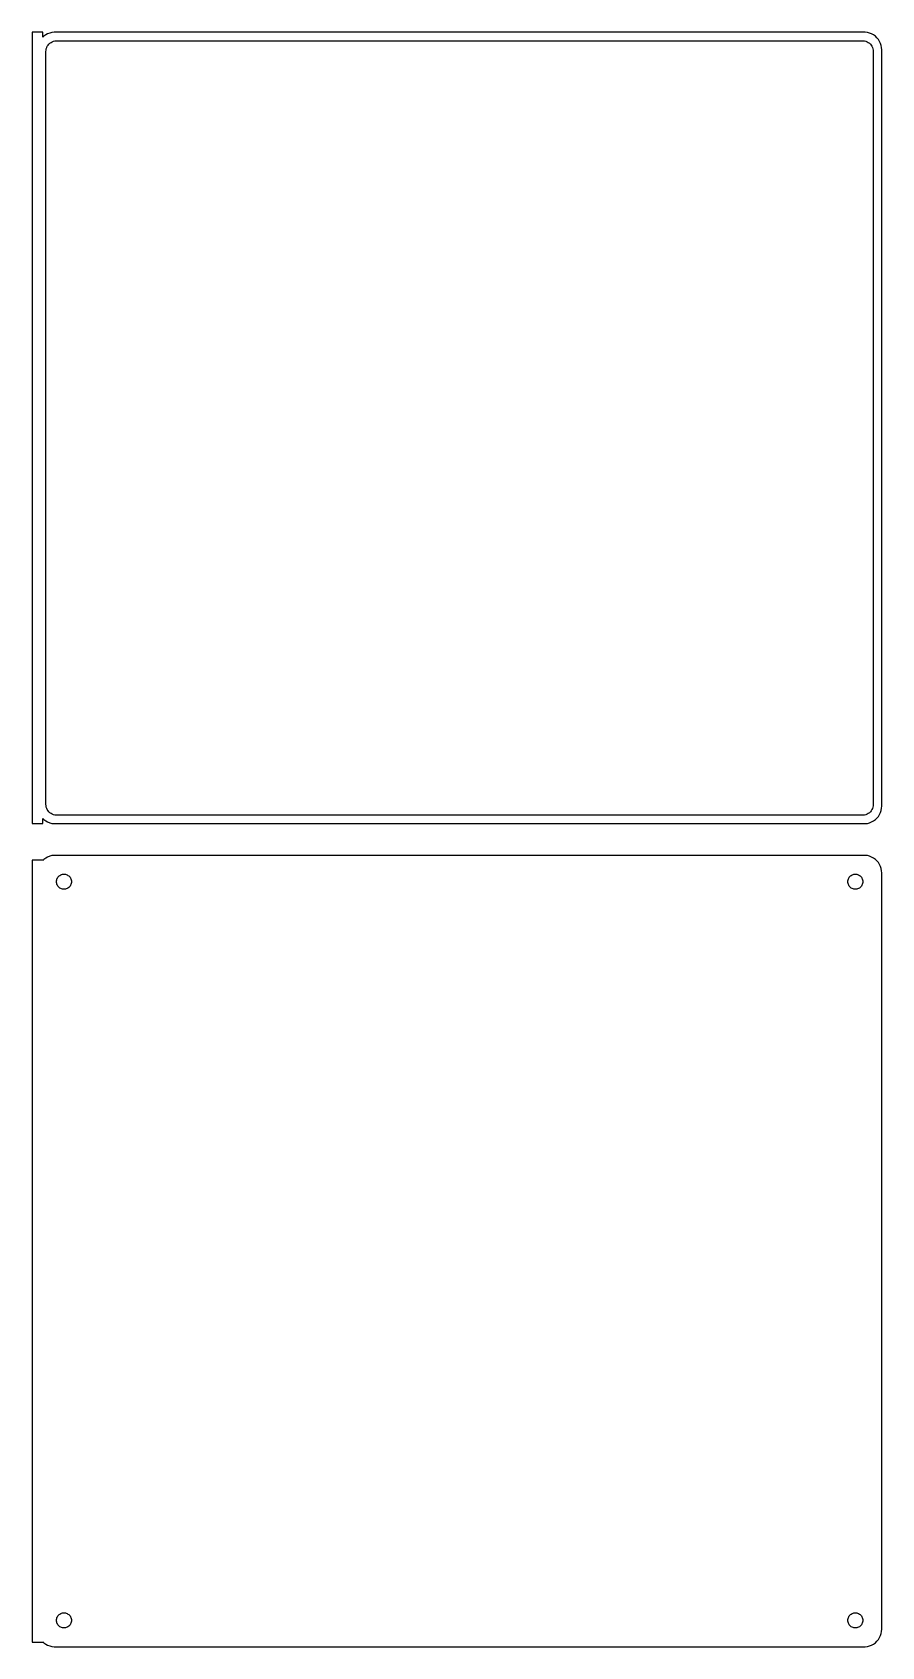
# Model space of a CAD drawing. Header units: metres. Extents: x -122 to 120, y 356 to 814.
import ezdxf

# ---------------------------------------------------------------- set-up
doc = ezdxf.new("R2010")
doc.units = ezdxf.units.M

msp = doc.modelspace()

# ---------------------------------------------------------------- linework, layer by layer
for p, q in [((-118.5, 814.479), (-121.5, 814.479)), ((-121.5, 814.479), (-121.5, 589.521)), ((-118.5, 813.059), (-118.5, 814.479)), ((-118.187, 813.353), (-118.5, 813.059)), ((-117.679, 813.722), (-118.187, 813.353)), ((-117.129, 814.024), (-117.679, 813.722)), ((-116.545, 814.255), (-117.129, 814.024)), ((-115.937, 814.411), (-116.545, 814.255)), ((-115.314, 814.49), (-115.937, 814.411)), ((115.314, 814.49), (-115.314, 814.49)), ((115.937, 814.411), (115.314, 814.49)), ((116.545, 814.255), (115.937, 814.411)), ((117.129, 814.024), (116.545, 814.255)), ((117.679, 813.722), (117.129, 814.024)), ((118.187, 813.353), (117.679, 813.722)), ((118.645, 812.923), (118.187, 813.353)), ((119.045, 812.439), (118.645, 812.923)), ((119.382, 811.909), (119.045, 812.439)), ((-117.613, 809), (-117.588, 809.39)), ((-117.613, 595), (-117.613, 809)), ((-117.588, 809.39), (-117.515, 809.774)), ((-117.515, 809.774), (-117.394, 810.146)), ((-117.394, 810.146), (-117.228, 810.5)), ((-117.228, 810.5), (-117.018, 810.83)), ((-117.018, 810.83), (-116.769, 811.131)), ((-116.769, 811.131), (-116.484, 811.399)), ((-116.484, 811.399), (-116.168, 811.628)), ((-116.168, 811.628), (-115.825, 811.817)), ((-115.825, 811.817), (-115.462, 811.961)), ((-115.462, 811.961), (-115.083, 812.058)), ((-115.083, 812.058), (-114.695, 812.107)), ((-114.695, 812.107), (114.695, 812.107)), ((114.695, 812.107), (115.083, 812.058)), ((115.083, 812.058), (115.462, 811.961)), ((115.462, 811.961), (115.825, 811.817)), ((115.825, 811.817), (116.168, 811.628)), ((116.168, 811.628), (116.484, 811.399)), ((116.484, 811.399), (116.769, 811.131)), ((116.769, 811.131), (117.018, 810.83)), ((117.018, 810.83), (117.228, 810.5)), ((117.228, 810.5), (117.394, 810.146)), ((117.394, 810.146), (117.515, 809.774)), ((117.515, 809.774), (117.588, 809.39)), ((117.588, 809.39), (117.613, 809)), ((117.613, 809), (117.613, 595)), ((119.649, 811.341), (119.382, 811.909)), ((119.843, 810.743), (119.649, 811.341)), ((119.961, 810.127), (119.843, 810.743)), ((120, 809.5), (119.961, 810.127)), ((120, 594.5), (120, 809.5)), ((-117.588, 594.61), (-117.613, 595)), ((-117.515, 594.226), (-117.588, 594.61)), ((-117.394, 593.854), (-117.515, 594.226)), ((-117.228, 593.5), (-117.394, 593.854)), ((-117.018, 593.17), (-117.228, 593.5)), ((-116.769, 592.869), (-117.018, 593.17)), ((-116.484, 592.601), (-116.769, 592.869)), ((-116.168, 592.372), (-116.484, 592.601)), ((-115.825, 592.183), (-116.168, 592.372)), ((-115.462, 592.039), (-115.825, 592.183)), ((115.825, 592.183), (115.462, 592.039)), ((116.168, 592.372), (115.825, 592.183)), ((116.484, 592.601), (116.168, 592.372)), ((116.769, 592.869), (116.484, 592.601)), ((117.018, 593.17), (116.769, 592.869)), ((117.228, 593.5), (117.018, 593.17)), ((117.394, 593.854), (117.228, 593.5)), ((117.515, 594.226), (117.394, 593.854)), ((117.588, 594.61), (117.515, 594.226)), ((117.613, 595), (117.588, 594.61)), ((119.045, 591.561), (119.382, 592.091)), ((119.382, 592.091), (119.649, 592.659)), ((119.649, 592.659), (119.843, 593.257)), ((119.843, 593.257), (119.961, 593.873)), ((119.961, 593.873), (120, 594.5)), ((-121.5, 589.521), (-118.5, 589.521)), ((-118.5, 589.521), (-118.5, 590.941)), ((-118.5, 590.941), (-118.187, 590.647)), ((-118.187, 590.647), (-117.679, 590.278)), ((-117.679, 590.278), (-117.129, 589.976)), ((-117.129, 589.976), (-116.545, 589.745)), ((-116.545, 589.745), (-115.937, 589.589)), ((-115.937, 589.589), (-115.314, 589.51)), ((-115.083, 591.942), (-115.462, 592.039)), ((-115.314, 589.51), (115.314, 589.51)), ((-114.695, 591.893), (-115.083, 591.942)), ((114.695, 591.893), (-114.695, 591.893)), ((115.083, 591.942), (114.695, 591.893)), ((115.462, 592.039), (115.083, 591.942)), ((115.314, 589.51), (115.937, 589.589)), ((115.937, 589.589), (116.545, 589.745)), ((116.545, 589.745), (117.129, 589.976)), ((117.129, 589.976), (117.679, 590.278)), ((117.679, 590.278), (118.187, 590.647)), ((118.187, 590.647), (118.645, 591.077)), ((118.645, 591.077), (119.045, 591.561)), ((-118.5, 579.153), (-121.5, 579.153)), ((-121.5, 579.153), (-121.5, 356.847)), ((-118.187, 579.353), (-118.5, 579.059)), ((-118.5, 579.059), (-118.5, 579.153)), ((-117.679, 579.722), (-118.187, 579.353)), ((-117.129, 580.024), (-117.679, 579.722)), ((-116.545, 580.255), (-117.129, 580.024)), ((-115.937, 580.411), (-116.545, 580.255)), ((-115.314, 580.49), (-115.937, 580.411)), ((115.314, 580.49), (-115.314, 580.49)), ((115.937, 580.411), (115.314, 580.49)), ((116.545, 580.255), (115.937, 580.411)), ((117.129, 580.024), (116.545, 580.255)), ((117.679, 579.722), (117.129, 580.024)), ((118.187, 579.353), (117.679, 579.722)), ((118.645, 578.923), (118.187, 579.353)), ((119.045, 578.439), (118.645, 578.923)), ((119.382, 577.909), (119.045, 578.439)), ((-114.568, 573.531), (-114.485, 573.786)), ((-114.485, 573.786), (-114.371, 574.029)), ((-114.371, 574.029), (-114.227, 574.255)), ((-114.227, 574.255), (-114.057, 574.462)), ((-114.057, 574.462), (-113.861, 574.645)), ((-113.861, 574.645), (-113.644, 574.803)), ((-113.644, 574.803), (-113.409, 574.932)), ((-113.409, 574.932), (-113.16, 575.031)), ((-113.16, 575.031), (-112.9, 575.097)), ((-112.9, 575.097), (-112.634, 575.131)), ((-112.634, 575.131), (-112.366, 575.131)), ((-112.366, 575.131), (-112.1, 575.097)), ((-112.1, 575.097), (-111.84, 575.031)), ((-111.84, 575.031), (-111.591, 574.932)), ((-111.591, 574.932), (-111.356, 574.803)), ((-111.356, 574.803), (-111.139, 574.645)), ((-111.139, 574.645), (-110.943, 574.462)), ((-110.943, 574.462), (-110.773, 574.255)), ((-110.773, 574.255), (-110.629, 574.029)), ((-110.629, 574.029), (-110.515, 573.786)), ((-110.515, 573.786), (-110.432, 573.531)), ((110.432, 573.531), (110.515, 573.786)), ((110.515, 573.786), (110.629, 574.029)), ((110.629, 574.029), (110.773, 574.255)), ((110.773, 574.255), (110.943, 574.462)), ((110.943, 574.462), (111.139, 574.645)), ((111.139, 574.645), (111.356, 574.803)), ((111.356, 574.803), (111.591, 574.932)), ((111.591, 574.932), (111.84, 575.031)), ((111.84, 575.031), (112.1, 575.097)), ((112.1, 575.097), (112.366, 575.131)), ((112.366, 575.131), (112.634, 575.131)), ((112.634, 575.131), (112.9, 575.097)), ((112.9, 575.097), (113.16, 575.031)), ((113.16, 575.031), (113.409, 574.932)), ((113.409, 574.932), (113.644, 574.803)), ((113.644, 574.803), (113.861, 574.645)), ((113.861, 574.645), (114.057, 574.462)), ((114.057, 574.462), (114.227, 574.255)), ((114.227, 574.255), (114.371, 574.029)), ((114.371, 574.029), (114.485, 573.786)), ((114.485, 573.786), (114.568, 573.531)), ((119.649, 577.341), (119.382, 577.909)), ((119.843, 576.743), (119.649, 577.341)), ((119.961, 576.127), (119.843, 576.743)), ((120, 575.5), (119.961, 576.127)), ((120, 360.5), (120, 575.5)), ((-114.635, 573), (-114.618, 573.268)), ((-114.618, 572.732), (-114.635, 573)), ((-114.618, 573.268), (-114.568, 573.531)), ((-114.568, 572.469), (-114.618, 572.732)), ((-114.485, 572.214), (-114.568, 572.469)), ((-114.371, 571.971), (-114.485, 572.214)), ((-114.227, 571.745), (-114.371, 571.971)), ((-114.057, 571.538), (-114.227, 571.745)), ((-113.861, 571.355), (-114.057, 571.538)), ((-113.644, 571.197), (-113.861, 571.355)), ((-113.409, 571.068), (-113.644, 571.197)), ((-113.16, 570.969), (-113.409, 571.068)), ((-112.9, 570.903), (-113.16, 570.969)), ((-112.634, 570.869), (-112.9, 570.903)), ((-112.366, 570.869), (-112.634, 570.869)), ((-112.1, 570.903), (-112.366, 570.869)), ((-111.84, 570.969), (-112.1, 570.903)), ((-111.591, 571.068), (-111.84, 570.969)), ((-111.356, 571.197), (-111.591, 571.068)), ((-111.139, 571.355), (-111.356, 571.197)), ((-110.943, 571.538), (-111.139, 571.355)), ((-110.773, 571.745), (-110.943, 571.538)), ((-110.629, 571.971), (-110.773, 571.745)), ((-110.515, 572.214), (-110.629, 571.971)), ((-110.432, 572.469), (-110.515, 572.214)), ((-110.432, 573.531), (-110.382, 573.268)), ((-110.382, 572.732), (-110.432, 572.469)), ((-110.382, 573.268), (-110.365, 573)), ((-110.365, 573), (-110.382, 572.732)), ((110.365, 573), (110.382, 573.268)), ((110.382, 572.732), (110.365, 573)), ((110.382, 573.268), (110.432, 573.531)), ((110.432, 572.469), (110.382, 572.732)), ((110.515, 572.214), (110.432, 572.469)), ((110.629, 571.971), (110.515, 572.214)), ((110.773, 571.745), (110.629, 571.971)), ((110.943, 571.538), (110.773, 571.745)), ((111.139, 571.355), (110.943, 571.538)), ((111.356, 571.197), (111.139, 571.355)), ((111.591, 571.068), (111.356, 571.197)), ((111.84, 570.969), (111.591, 571.068)), ((112.1, 570.903), (111.84, 570.969)), ((112.366, 570.869), (112.1, 570.903)), ((112.634, 570.869), (112.366, 570.869)), ((112.9, 570.903), (112.634, 570.869)), ((113.16, 570.969), (112.9, 570.903)), ((113.409, 571.068), (113.16, 570.969)), ((113.644, 571.197), (113.409, 571.068)), ((113.861, 571.355), (113.644, 571.197)), ((114.057, 571.538), (113.861, 571.355)), ((114.227, 571.745), (114.057, 571.538)), ((114.371, 571.971), (114.227, 571.745)), ((114.485, 572.214), (114.371, 571.971)), ((114.568, 572.469), (114.485, 572.214)), ((114.568, 573.531), (114.618, 573.268)), ((114.618, 572.732), (114.568, 572.469)), ((114.618, 573.268), (114.635, 573)), ((114.635, 573), (114.618, 572.732)), ((-114.635, 363), (-114.618, 363.268)), ((-114.618, 362.732), (-114.635, 363)), ((-114.618, 363.268), (-114.568, 363.531)), ((-114.568, 362.469), (-114.618, 362.732)), ((-114.568, 363.531), (-114.485, 363.786)), ((-114.485, 363.786), (-114.371, 364.029)), ((-114.371, 364.029), (-114.227, 364.255)), ((-114.227, 364.255), (-114.057, 364.462)), ((-114.057, 364.462), (-113.861, 364.645)), ((-113.861, 364.645), (-113.644, 364.803)), ((-113.644, 364.803), (-113.409, 364.932)), ((-113.409, 364.932), (-113.16, 365.031)), ((-113.16, 365.031), (-112.9, 365.097)), ((-112.9, 365.097), (-112.634, 365.131)), ((-112.634, 365.131), (-112.366, 365.131)), ((-112.366, 365.131), (-112.1, 365.097)), ((-112.1, 365.097), (-111.84, 365.031)), ((-111.84, 365.031), (-111.591, 364.932)), ((-111.591, 364.932), (-111.356, 364.803)), ((-111.356, 364.803), (-111.139, 364.645)), ((-111.139, 364.645), (-110.943, 364.462)), ((-110.943, 364.462), (-110.773, 364.255)), ((-110.773, 364.255), (-110.629, 364.029)), ((-110.629, 364.029), (-110.515, 363.786)), ((-110.515, 363.786), (-110.432, 363.531)), ((-110.432, 363.531), (-110.382, 363.268)), ((-110.382, 362.732), (-110.432, 362.469)), ((-110.382, 363.268), (-110.365, 363)), ((-110.365, 363), (-110.382, 362.732)), ((110.365, 363), (110.382, 363.268)), ((110.382, 362.732), (110.365, 363)), ((110.382, 363.268), (110.432, 363.531)), ((110.432, 362.469), (110.382, 362.732)), ((110.432, 363.531), (110.515, 363.786)), ((110.515, 363.786), (110.629, 364.029)), ((110.629, 364.029), (110.773, 364.255)), ((110.773, 364.255), (110.943, 364.462)), ((110.943, 364.462), (111.139, 364.645)), ((111.139, 364.645), (111.356, 364.803)), ((111.356, 364.803), (111.591, 364.932)), ((111.591, 364.932), (111.84, 365.031)), ((111.84, 365.031), (112.1, 365.097)), ((112.1, 365.097), (112.366, 365.131)), ((112.366, 365.131), (112.634, 365.131)), ((112.634, 365.131), (112.9, 365.097)), ((112.9, 365.097), (113.16, 365.031)), ((113.16, 365.031), (113.409, 364.932)), ((113.409, 364.932), (113.644, 364.803)), ((113.644, 364.803), (113.861, 364.645)), ((113.861, 364.645), (114.057, 364.462)), ((114.057, 364.462), (114.227, 364.255)), ((114.227, 364.255), (114.371, 364.029)), ((114.371, 364.029), (114.485, 363.786)), ((114.485, 363.786), (114.568, 363.531)), ((114.568, 363.531), (114.618, 363.268)), ((114.618, 362.732), (114.568, 362.469)), ((114.618, 363.268), (114.635, 363)), ((114.635, 363), (114.618, 362.732)), ((-114.485, 362.214), (-114.568, 362.469)), ((-114.371, 361.971), (-114.485, 362.214)), ((-114.227, 361.745), (-114.371, 361.971)), ((-114.057, 361.538), (-114.227, 361.745)), ((-113.861, 361.355), (-114.057, 361.538)), ((-113.644, 361.197), (-113.861, 361.355)), ((-113.409, 361.068), (-113.644, 361.197)), ((-113.16, 360.969), (-113.409, 361.068)), ((-112.9, 360.903), (-113.16, 360.969)), ((-112.634, 360.869), (-112.9, 360.903)), ((-112.366, 360.869), (-112.634, 360.869)), ((-112.1, 360.903), (-112.366, 360.869)), ((-111.84, 360.969), (-112.1, 360.903)), ((-111.591, 361.068), (-111.84, 360.969)), ((-111.356, 361.197), (-111.591, 361.068)), ((-111.139, 361.355), (-111.356, 361.197)), ((-110.943, 361.538), (-111.139, 361.355)), ((-110.773, 361.745), (-110.943, 361.538)), ((-110.629, 361.971), (-110.773, 361.745)), ((-110.515, 362.214), (-110.629, 361.971)), ((-110.432, 362.469), (-110.515, 362.214)), ((110.515, 362.214), (110.432, 362.469)), ((110.629, 361.971), (110.515, 362.214)), ((110.773, 361.745), (110.629, 361.971)), ((110.943, 361.538), (110.773, 361.745)), ((111.139, 361.355), (110.943, 361.538)), ((111.356, 361.197), (111.139, 361.355)), ((111.591, 361.068), (111.356, 361.197)), ((111.84, 360.969), (111.591, 361.068)), ((112.1, 360.903), (111.84, 360.969)), ((112.366, 360.869), (112.1, 360.903)), ((112.634, 360.869), (112.366, 360.869)), ((112.9, 360.903), (112.634, 360.869)), ((113.16, 360.969), (112.9, 360.903)), ((113.409, 361.068), (113.16, 360.969)), ((113.644, 361.197), (113.409, 361.068)), ((113.861, 361.355), (113.644, 361.197)), ((114.057, 361.538), (113.861, 361.355)), ((114.227, 361.745), (114.057, 361.538)), ((114.371, 361.971), (114.227, 361.745)), ((114.485, 362.214), (114.371, 361.971)), ((114.568, 362.469), (114.485, 362.214)), ((119.045, 357.561), (119.382, 358.091)), ((119.382, 358.091), (119.649, 358.659)), ((119.649, 358.659), (119.843, 359.257)), ((119.843, 359.257), (119.961, 359.873)), ((119.961, 359.873), (120, 360.5)), ((-121.5, 356.847), (-118.5, 356.847)), ((-118.5, 356.847), (-118.5, 356.941)), ((-118.5, 356.941), (-118.187, 356.647)), ((-118.187, 356.647), (-117.679, 356.278)), ((-117.679, 356.278), (-117.129, 355.976)), ((-117.129, 355.976), (-116.545, 355.745)), ((-116.545, 355.745), (-115.937, 355.589)), ((-115.937, 355.589), (-115.314, 355.51)), ((-115.314, 355.51), (115.314, 355.51)), ((115.314, 355.51), (115.937, 355.589)), ((115.937, 355.589), (116.545, 355.745)), ((116.545, 355.745), (117.129, 355.976)), ((117.129, 355.976), (117.679, 356.278)), ((117.679, 356.278), (118.187, 356.647)), ((118.187, 356.647), (118.645, 357.077)), ((118.645, 357.077), (119.045, 357.561))]:
    msp.add_line(p, q)

doc.saveas('drawing.dxf')
